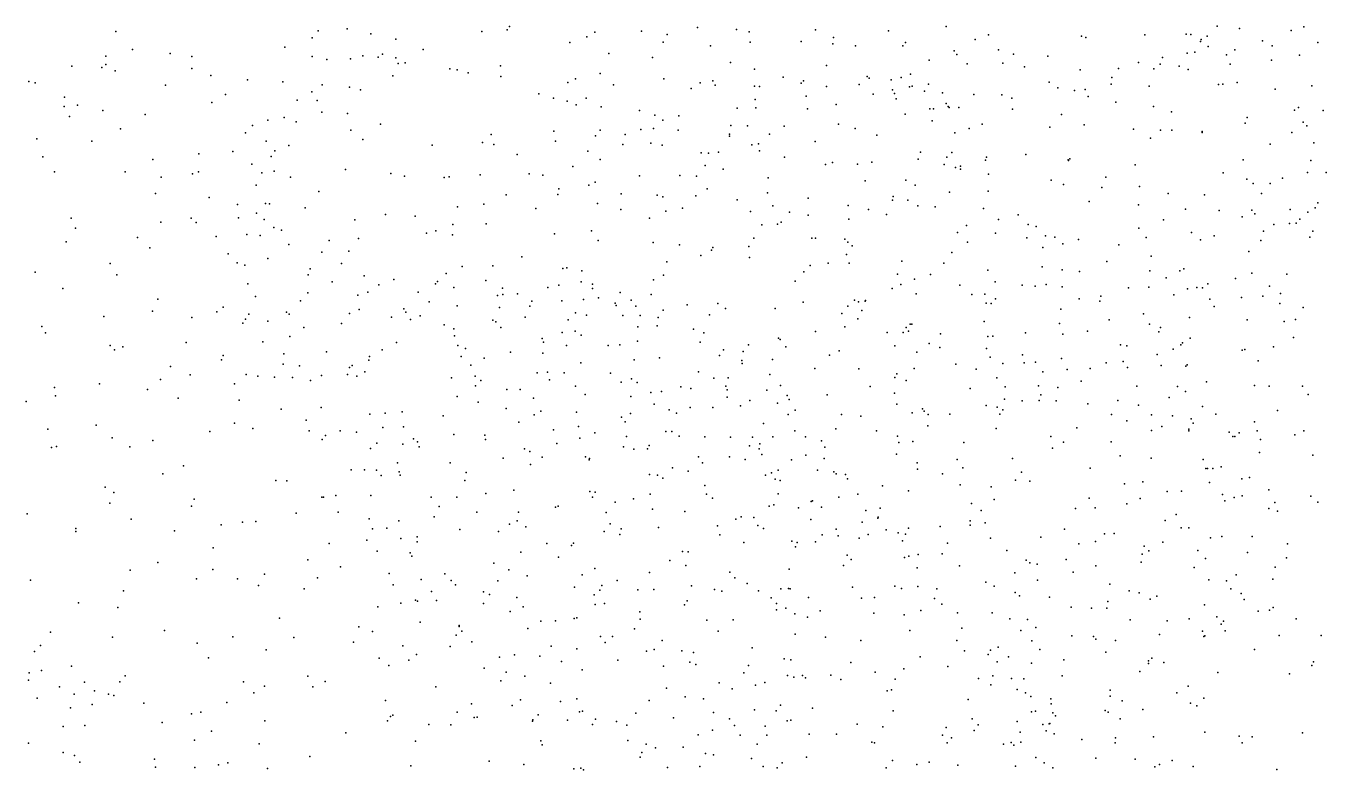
# Model space of a CAD drawing. Header units: metres. Extents: x -24.3 to 24.3, y -27.7 to 27.7.
# Drawn here: x 5.89 to 11.93, y 6.93 to 10.39 of the extents above; entities that cross this region are included whole.
import ezdxf

# ---------------------------------------------------------------- set-up
doc = ezdxf.new("R2010")
doc.units = ezdxf.units.M

msp = doc.modelspace()

# ---------------------------------------------------------------- linework, layer by layer
for p in [(6.3025, 10.3661, -21.8885), (7.2446, 10.3686, 16.9772), (7.3786, 10.3783, -11.4315), (7.4886, 10.3548, 16.4783), (8.006, 10.3656, -13.5168), (8.1234, 10.3745, -11.4415), (8.1343, 10.3894, 14.7328), (8.4945, 10.341, 2.1334), (8.5315, 10.363, -11.4742), (8.7479, 10.3683, -18.921), (8.8679, 10.3525, 2.1103), (9.009, 10.3847, 14.0154), (9.1892, 10.3749, -18.6981), (9.2489, 10.365, 13.8435), (9.5575, 10.3732, -7.8017), (9.8967, 10.3689, -20.8407), (10.1649, 10.3897, 13.0238), (10.3615, 10.3513, 12.087), (10.7941, 10.3445, 0.1056), (11.0892, 10.3508, 8.3559), (11.2813, 10.3539, 2.6908), (11.3035, 10.3527, 12.3289), (11.3793, 10.3441, 8.4055), (11.4259, 10.3916, 12.6329), (11.53, 10.3807, 13.6751), (11.7699, 10.3712, 14.7666), (11.828, 10.388, 0.6183), (6.3813, 10.2818, -21.0714), (7.0893, 10.2935, 2.2823), (7.2157, 10.3367, -20.1034), (7.605, 10.33, -12.5737), (7.7327, 10.2818, -11.431), (8.4151, 10.3153, -19.1618), (8.8492, 10.3165, 1.1267), (9.0696, 10.2991, 9.6914), (9.2534, 10.3165, 10.1436), (9.4905, 10.3203, -11.0226), (9.6384, 10.308, 8.9012), (9.6418, 10.3385, -13.729), (9.7433, 10.2989, -20.0796), (9.9643, 10.2997, 2.1825), (9.9756, 10.315, 8.6818), (10.2999, 10.3289, 12.8324), (10.4086, 10.2812, 8.4201), (10.8142, 10.338, -21.9755), (11.3483, 10.3196, 11.8367), (11.3504, 10.3291, 12.8888), (11.3841, 10.2968, -6.2465), (11.5071, 10.2808, 2.8386), (11.6359, 10.3226, -13.4475), (11.681, 10.299, 11.1522), (11.8934, 10.3143, 10.8998), (6.2567, 10.2519, -22.4646), (6.5552, 10.2636, -20.7376), (6.6572, 10.2497, 2.4708), (7.2169, 10.2494, 0.7072), (7.2843, 10.2357, 16.6621), (7.3948, 10.2387, 15.9977), (7.4513, 10.2524, 15.7755), (7.5231, 10.246, 15.392), (7.5429, 10.261, -11.6885), (7.6058, 10.2436, -19.7174), (7.6483, 10.2199, -12.1504), (8.5957, 10.264, -13.7563), (8.7993, 10.2448, 14.0936), (9.1616, 10.2223, 1.042), (10.0856, 10.233, 11.5186), (10.202, 10.2762, -21.3083), (10.2146, 10.2591, 2.2301), (10.4777, 10.261, 0.2063), (10.6385, 10.2517, 12.4933), (11.0593, 10.2222, 12.2142), (11.1711, 10.245, 12.02), (11.286, 10.2656, 13.2379), (11.3222, 10.2697, -13.4466), (11.4685, 10.2581, 14.1411), (11.6781, 10.2323, -6.361), (11.8088, 10.2559, 15.083), (6.0979, 10.2046, -21.4277), (6.2381, 10.1993, -22.7656), (6.2564, 10.2129, 17.82), (6.2999, 10.1832, -0.9239), (6.6571, 10.1945, 0.1608), (6.7444, 10.1612, -20.4431), (7.5914, 10.1605, 2.1629), (7.6155, 10.2168, 14.9992), (7.8565, 10.1923, 14.7062), (7.8909, 10.1884, -12.5241), (7.9415, 10.1741, -19.4216), (8.0923, 10.2056, 14.5407), (8.5556, 10.1714, 1.1063), (9.2734, 10.191, 10.4392), (9.6085, 10.2085, -6.9054), (9.9987, 10.1673, -19.0521), (10.2624, 10.215, 13.1171), (10.428, 10.2184, -13.5452), (10.5301, 10.2024, 12.8123), (10.7878, 10.187, 12.3048), (10.966, 10.1937, 12.4779), (11.1311, 10.1929, -22.1451), (11.1597, 10.2144, 12.982), (11.2482, 10.2047, 13.7458), (11.2909, 10.1891, 11.5137), (11.4859, 10.2138, -22.3026), (5.8985, 10.1341, 2.9573), (5.928, 10.1276, 17.9282), (6.5339, 10.1172, -0.1825), (6.915, 10.141, 17.318), (7.0791, 10.1321, 17.1148), (7.2624, 10.1175, 16.2951), (7.3904, 10.1064, 15.1484), (8.0941, 10.156, -12.7656), (8.4061, 10.1287, -11.8172), (8.4417, 10.1462, -13.3186), (8.6184, 10.1173, 14.1449), (8.8517, 10.1457, 9.3063), (8.9786, 10.1011, -13.6281), (9.0211, 10.1275, -18.5805), (9.0796, 10.1362, 10.202), (9.09, 10.1168, 2.0738), (9.2736, 10.1121, 8.9569), (9.2964, 10.1106, -7.2847), (9.4065, 10.1544, 10.6727), (9.4908, 10.1251, 8.8156), (9.5008, 10.1363, 13.7643), (9.608, 10.1108, 10.9247), (9.7597, 10.1194, 11.0905), (9.7974, 10.1571, 2.1627), (9.807, 10.149, -18.6585), (9.9091, 10.1407, -20.5726), (9.9556, 10.152, -8.747), (9.9941, 10.1082, -19.4519), (10.007, 10.1118, -13.5669), (10.0827, 10.1214, 13.4618), (10.6443, 10.1307, 12.1296), (10.6841, 10.1042, 13.2225), (10.9329, 10.1216, -13.4388), (10.9352, 10.1528, 12.768), (11.1093, 10.1111, 8.5022), (11.4319, 10.1192, 11.235), (11.4516, 10.1213, 14.4265), (11.5188, 10.1285, 8.5669), (11.8664, 10.1126, 3.0871), (6.065, 10.0604, -23.3602), (6.8137, 10.073, 2.3228), (7.1463, 10.047, -20.0081), (7.2145, 10.0847, 15.9122), (7.2389, 10.0445, 15.3037), (7.4416, 10.0942, 14.9063), (8.2701, 10.0767, -12.1012), (8.339, 10.0562, -12.4219), (8.4024, 10.0426, 14.2371), (8.49, 10.0566, -13.025), (9.277, 10.0495, -7.7493), (9.5141, 10.0659, -18.5474), (9.8249, 10.0743, 13.6619), (9.915, 10.0942, 11.2855), (9.9248, 10.0772, 0.5765), (9.9326, 10.0528, -10.4531), (10.0639, 10.0884, 2.1997), (10.1482, 10.0808, -21.0854), (10.2933, 10.0733, 13.2994), (10.424, 10.0721, -21.4986), (10.4702, 10.0556, 11.9299), (10.7618, 10.0916, -6.2182), (10.8111, 10.0958, 8.413), (10.825, 10.0638, 2.4451), (11.6953, 10.0977, 2.9505), (6.0625, 10.0179, 2.7113), (6.1251, 10.0236, -21.1688), (6.2431, 9.9979, -1.6239), (6.4394, 9.9801, -0.6468), (6.7503, 10.0355, 17.4391), (7.2614, 9.991, 2.1599), (7.3799, 9.9847, -19.8222), (8.4449, 10.0245, 2.0763), (8.5612, 10.0159, 9.349), (8.7381, 9.9988, -13.2385), (9.1926, 10.0091, 13.9098), (9.2792, 10.0116, -13.6005), (9.5205, 10.0062, -11.1114), (9.6531, 10.0258, -8.3968), (9.9738, 9.9815, -20.0903), (10.0885, 10.0071, -20.794), (10.1065, 10.0064, -18.7479), (10.1655, 10.0312, 0.4083), (10.174, 10.0179, 8.5539), (10.1796, 10.0124, -9.917), (10.2239, 10.0124, -6.4215), (10.473, 10.0049, 2.282), (10.7009, 9.9797, 0.1351), (10.9542, 10.0368, 13.6133), (11.1297, 10.0172, 11.4925), (11.2129, 9.9929, 14.1616), (11.7854, 9.9996, 10.6176), (11.8042, 10.0123, 8.9025), (11.9185, 9.9993, 0.6378), (6.0869, 9.9705, -22.9179), (6.9392, 9.9292, 17.2266), (7.0107, 9.9538, 2.2157), (7.0867, 9.9663, 15.4967), (7.1425, 9.9454, 15.1127), (7.5345, 9.9344, 2.1168), (8.8103, 9.9765, -11.9288), (8.8477, 9.9536, 8.9964), (8.9217, 9.9737, 2.0776), (9.1631, 9.9289, 8.7445), (9.2405, 9.9269, 10.603), (9.4112, 9.9265, 10.7973), (9.6651, 9.9357, -13.5152), (10.0996, 9.9499, 11.5766), (10.332, 9.9348, 11.7502), (10.647, 9.9206, -13.3959), (10.8071, 9.9314, -21.8139), (11.5564, 9.9403, 2.865), (11.5648, 9.9659, 14.8309), (11.8255, 9.9446, 15.3127), (11.842, 9.9269, 10.2687), (5.9351, 9.8672, -22.6433), (6.1907, 9.8566, 17.8274), (6.3247, 9.9139, -20.916), (6.9069, 9.8953, -20.2948), (7.0019, 9.8564, 17.0148), (7.3958, 9.9078, 14.7582), (7.4525, 9.8633, 0.5809), (8.0482, 9.8874, 14.3554), (8.34, 9.9027, 9.3105), (8.5336, 9.8804, 9.7892), (8.5555, 9.9065, 14.1009), (8.6714, 9.8878, 9.9638), (8.7456, 9.91, 1.0387), (8.8032, 9.9156, 13.9896), (8.9193, 9.9075, 10.2479), (9.1568, 9.8798, 1.004), (9.1569, 9.8886, -7.1416), (9.3436, 9.8891, -8.0292), (9.7419, 9.9151, -10.8179), (9.8424, 9.8847, 2.1688), (10.2055, 9.895, 13.587), (10.2728, 9.9152, -13.4499), (11.0366, 9.9125, 13.9878), (11.115, 9.8695, 2.5889), (11.1623, 9.9074, 8.571), (11.2148, 9.9069, 11.265), (11.3551, 9.9005, 14.5655), (11.3558, 9.8966, 11.0478), (11.7725, 9.8956, -22.2925), (6.6884, 9.7977, 2.2967), (6.847, 9.8076, 17.4266), (7.0429, 9.811, 16.0186), (7.1083, 9.8357, 16.5042), (7.7743, 9.8368, 14.4444), (8.0079, 9.8498, 2.081), (8.0608, 9.8403, 0.8801), (8.3478, 9.8557, 9.5572), (8.4982, 9.8096, 9.0096), (8.6618, 9.8398, 2.0785), (8.7916, 9.847, -12.3617), (8.8443, 9.8369, -18.5962), (9.0259, 9.8021, 10.4243), (9.0603, 9.8004, -13.1289), (9.1061, 9.8055, 13.9252), (9.2612, 9.8384, -18.4481), (9.2918, 9.8433, -11.5), (9.2969, 9.8111, 2.0969), (9.5552, 9.8549, -6.7278), (10.0464, 9.8055, -10.247), (10.1922, 9.8039, -19.5897), (11.6721, 9.8413, 15.0995), (11.8758, 9.8485, 3.0967), (5.963, 9.7834, 17.9296), (6.4756, 9.7708, 17.7426), (6.9361, 9.7483, 0.0251), (7.0259, 9.7846, 16.7997), (8.1691, 9.7939, 9.2107), (8.4293, 9.7381, 0.9608), (8.5555, 9.7708, -18.7564), (9.0435, 9.7423, -12.5597), (9.4137, 9.782, 13.8994), (9.6035, 9.7476, 11.1097), (9.6359, 9.7572, 13.7975), (9.7522, 9.7485, 0.7334), (9.8189, 9.7589, 8.5151), (10.0349, 9.7728, -6.518), (10.1561, 9.7475, -20.0621), (10.1684, 9.7821, -20.5113), (10.2325, 9.7392, -18.6667), (10.3474, 9.7673, -20.9923), (10.3529, 9.7812, 2.2565), (10.5364, 9.7946, 8.4441), (10.7326, 9.7687, -6.2396), (10.7343, 9.7656, 13.8525), (10.741, 9.7738, 2.402), (11.0437, 9.7457, 0.1284), (11.5465, 9.7698, -6.4149), (11.8613, 9.7662, 10.1227), (6.0185, 9.714, 2.5575), (6.346, 9.7131, -1.5271), (6.5145, 9.6891, -0.9012), (6.6603, 9.7043, 17.621), (6.6882, 9.7137, -20.6086), (6.9826, 9.708, 15.0548), (7.039, 9.7168, 16.2601), (7.1149, 9.6879, 14.8708), (7.3712, 9.7235, 14.6351), (7.5825, 9.7058, 14.476), (7.646, 9.694, -19.6758), (7.8299, 9.687, 2.0756), (7.8533, 9.6909, 0.7038), (7.997, 9.7001, -19.3305), (8.226, 9.7041, 2.0748), (8.2896, 9.698, 8.9827), (8.7392, 9.6945, 13.9883), (8.9256, 9.6959, 2.0937), (9.0046, 9.6938, 8.6216), (9.1286, 9.7258, -12.1), (9.3367, 9.6856, -13.1386), (10.2083, 9.734, 8.4534), (10.2324, 9.7252, 11.6437), (10.3624, 9.7032, -19.1629), (10.9079, 9.6893, 14.1892), (11.4532, 9.7095, 2.8238), (11.5639, 9.6794, 0.2406), (11.7293, 9.6842, -6.6588), (11.8455, 9.7101, 9.2305), (11.9318, 9.7098, 9.5755), (6.9565, 9.6507, 15.7501), (7.2466, 9.6219, 2.0955), (8.3628, 9.6342, -18.967), (8.5026, 9.6516, 2.0851), (8.5324, 9.6646, 8.7716), (9.0532, 9.6342, -6.8977), (9.3334, 9.6155, 8.5016), (9.7884, 9.671, 11.3542), (9.9772, 9.6741, 13.8136), (10.0211, 9.6507, 0.5678), (10.1801, 9.6187, -13.341), (10.3599, 9.6228, 13.8141), (10.6542, 9.6745, -21.3944), (10.7108, 9.655, 11.7195), (10.8892, 9.6413, -21.6236), (11.0647, 9.6459, 14.3797), (11.5925, 9.6598, 10.5881), (11.6719, 9.6593, 10.3852), (6.4878, 9.6121, -20.8433), (6.7369, 9.5939, -0.4788), (6.8696, 9.5615, 15.27), (6.999, 9.5657, 17.2854), (7.0172, 9.5652, 16.7365), (8.014, 9.5632, 2.0773), (8.1178, 9.6058, 9.5613), (8.3587, 9.6075, 9.8269), (8.543, 9.5659, 14.0223), (8.6541, 9.6108, 10.1019), (8.8208, 9.6052, -7.2001), (8.8473, 9.5978, 10.2976), (9.0013, 9.6022, 13.9437), (9.1937, 9.5826, 10.73), (9.3584, 9.5553, 13.8828), (9.5232, 9.5902, 0.8742), (9.7097, 9.5569, 2.146), (9.9148, 9.5812, -18.4006), (9.9191, 9.5992, -8.8838), (9.9871, 9.5819, 11.5991), (10.0338, 9.5559, -10.4344), (10.8298, 9.5761, 2.4736), (11.0593, 9.5596, 2.5877), (11.1982, 9.6119, 11.1578), (11.3662, 9.6057, 10.9242), (11.6316, 9.6125, 8.9863), (11.894, 9.5693, -8.3978), (6.0948, 9.4985, -21.3023), (6.6539, 9.4977, 2.2661), (6.8732, 9.4996, 15.0169), (6.9572, 9.5207, 16.0546), (7.1839, 9.5457, 0.1116), (7.5567, 9.515, 2.0735), (7.6949, 9.5074, 14.3482), (7.8918, 9.5511, 9.2497), (8.2566, 9.5436, 8.7754), (8.6522, 9.5379, 8.6247), (8.7856, 9.4982, -7.6862), (8.8606, 9.5301, 8.556), (8.939, 9.5442, -18.5916), (9.2551, 9.5288, 2.1121), (9.4367, 9.5263, -11.6879), (9.5233, 9.5121, 8.4242), (9.712, 9.4933, -8.6327), (9.8043, 9.539, -10.8841), (9.888, 9.5152, 8.4028), (10.1143, 9.5505, 2.2467), (10.3394, 9.5433, 2.3083), (10.4994, 9.5132, -18.6159), (11.2782, 9.5393, 14.676), (11.4344, 9.534, 8.8224), (11.5417, 9.5035, 2.9038), (11.5861, 9.535, -13.2414), (11.6005, 9.5188, -22.0469), (11.7646, 9.5378, -7.0413), (11.8475, 9.5253, 15.4517), (11.8807, 9.5462, 9.7771), (6.116, 9.4514, 2.4391), (6.5116, 9.4801, -1.2016), (6.6766, 9.4783, 17.7903), (6.9929, 9.4914, -0.1765), (7.0381, 9.4541, 14.8483), (7.0738, 9.4419, 17.0212), (7.4144, 9.4897, 14.4717), (7.7914, 9.4397, 2.0785), (7.8709, 9.4689, 8.9898), (8.026, 9.4723, 8.8228), (8.5161, 9.4392, 10.0352), (9.3081, 9.4672, 10.9206), (9.3812, 9.4708, -12.5121), (9.3975, 9.4796, -12.0377), (10.2602, 9.4643, 8.4446), (10.4089, 9.4916, -20.3016), (10.5471, 9.4683, 8.5122), (10.5841, 9.4594, 11.7187), (11.0607, 9.4515, 0.0645), (11.1757, 9.4895, 8.6741), (11.6415, 9.4377, 10.3907), (11.6886, 9.4687, 15.2729), (11.7627, 9.4738, -8.1396), (11.7936, 9.4744, -7.5685), (11.8097, 9.4926, 9.4281), (11.8713, 9.4382, 0.409), (6.0721, 9.3878, 17.9252), (6.4036, 9.4085, -1.4809), (6.7698, 9.4134, 17.9811), (6.9116, 9.4225, 15.6506), (6.9736, 9.4172, 17.8663), (7.1081, 9.3749, 16.5127), (7.2953, 9.3933, 17.5939), (7.4317, 9.4035, -20.2112), (7.7474, 9.4277, 0.5088), (7.8691, 9.4201, 14.2501), (8.3431, 9.4248, 14.0569), (8.5467, 9.3942, -18.9144), (8.8016, 9.3842, -6.9767), (8.9255, 9.374, 13.9574), (9.2711, 9.4047, 8.4001), (9.5397, 9.4049, -18.3399), (9.5572, 9.4054, 13.9069), (9.6943, 9.4009, -11.1945), (9.7074, 9.387, 8.3879), (10.2182, 9.432, -10.0108), (10.2644, 9.386, 13.944), (10.3951, 9.4283, -6.4959), (10.5401, 9.4064, -20.578), (10.6275, 9.415, -19.0773), (10.6708, 9.4102, 2.4346), (10.7075, 9.3779, -20.9617), (10.7803, 9.3981, 8.5528), (10.9679, 9.3736, 11.3982), (11.0954, 9.4085, 14.5515), (11.3057, 9.4311, -6.6209), (11.3478, 9.3969, -21.7601), (11.4112, 9.4165, 14.8991), (11.6281, 9.3943, -8.4219), (11.8564, 9.4093, -9.275), (6.4609, 9.3595, 18.0324), (6.8262, 9.3323, -0.6171), (7.2608, 9.34, 17.3089), (7.3861, 9.3448, 17.8206), (8.1911, 9.3188, 8.6186), (9.0238, 9.3242, 8.3894), (9.0734, 9.3491, 2.1195), (9.0793, 9.3614, 10.6917), (9.2475, 9.3665, -18.4328), (9.2509, 9.3148, 13.9019), (9.7018, 9.3297, -12.8953), (9.7276, 9.3686, 0.7674), (10.1913, 9.3389, -18.2665), (10.6141, 9.3622, -19.3909), (11.1191, 9.3206, -21.4576), (11.5725, 9.3422, -7.9238), (6.2774, 9.2877, 2.3352), (6.8672, 9.2908, 15.0914), (6.9026, 9.2797, 18.2944), (7.01, 9.3097, 2.134), (7.2065, 9.2627, 18.2988), (7.3525, 9.2872, 18.0741), (7.9139, 9.2739, 9.4894), (8.0564, 9.276, 9.6916), (8.382, 9.2632, 8.5232), (8.4004, 9.2672, -19.1443), (8.4705, 9.2537, 2.1112), (8.8653, 9.2951, 10.4557), (9.5327, 9.2776, 11.2753), (9.6164, 9.2882, 2.1715), (9.714, 9.2892, 11.4712), (9.9583, 9.2975, 11.6899), (10.1537, 9.288, -9.0423), (10.3592, 9.2562, 0.395), (10.6118, 9.272, -20.1783), (10.7048, 9.2584, -13.226), (10.9127, 9.2967, -6.5617), (11.1117, 9.2531, 2.6599), (11.2514, 9.2532, -6.895), (11.2711, 9.2622, 14.8259), (5.9285, 9.2471, -21.615), (6.3076, 9.2338, -21.3116), (6.917, 9.1931, 15.5561), (7.1981, 9.2346, 17.0188), (7.3095, 9.2017, 18.6237), (7.4579, 9.2295, 18.3863), (7.596, 9.212, 17.6609), (7.7902, 9.1918, 18.7721), (7.7985, 9.2027, 17.8551), (7.8395, 9.2408, 18.1147), (8.0237, 9.2074, -19.7226), (8.4671, 9.2023, 14.0235), (8.804, 9.2113, 2.1245), (8.85, 9.2322, -7.961), (9.4628, 9.2042, 8.3674), (9.5024, 9.2489, -6.7009), (9.9392, 9.2375, 8.3923), (10.0184, 9.2145, -10.6361), (10.0926, 9.2367, 14.0004), (10.3924, 9.2019, 8.5174), (10.7854, 9.2506, 14.3338), (11.1886, 9.2199, -13.2245), (11.3829, 9.1924, 0.0027), (11.5111, 9.2175, -8.891), (11.5869, 9.2424, 10.5008), (11.7503, 9.2371, 10.0441), (6.0562, 9.1705, 18.1556), (6.952, 9.1339, 18.5663), (7.1968, 9.1514, 2.1005), (7.4283, 9.1398, 18.9043), (7.4748, 9.1535, 17.1782), (7.5268, 9.1876, 0.1856), (7.7096, 9.1538, 19.0715), (7.8758, 9.1752, 14.235), (8.0776, 9.1383, 0.5896), (8.1016, 9.1725, 18.9658), (8.1029, 9.1429, 19.2755), (8.1718, 9.1461, 2.1126), (8.3127, 9.1761, 18.8929), (8.3635, 9.1871, 18.655), (8.5196, 9.1906, 10.1289), (8.5201, 9.1706, 18.814), (8.649, 9.1523, 0.8724), (8.7928, 9.1433, 19.1168), (9.9135, 9.1706, -8.746), (9.9535, 9.1896, 2.2916), (10.0251, 9.1459, -6.6318), (10.2284, 9.1857, -13.1809), (10.284, 9.1432, -9.8582), (10.3444, 9.1447, 11.8279), (10.5185, 9.1863, 2.4084), (10.5788, 9.1819, 14.2536), (10.6296, 9.1888, 11.6996), (10.7052, 9.1782, 8.5895), (10.8844, 9.1346, -18.9784), (11.0131, 9.1746, 14.6048), (11.1072, 9.1778, 8.7417), (11.2233, 9.1411, -7.4018), (11.2876, 9.1689, 2.7783), (11.3305, 9.1757, -8.0649), (11.3579, 9.174, -8.4185), (11.6377, 9.1346, 3.0077), (11.6684, 9.181, 9.3394), (11.7204, 9.1469, 9.5516), (6.4985, 9.1206, -1.2902), (6.803, 9.0846, 2.1476), (7.1614, 9.1137, 18.7854), (7.4355, 9.0732, -20.6152), (7.6426, 9.076, 2.1041), (7.761, 9.1084, 17.4337), (7.8909, 9.0909, 19.4018), (8.0881, 9.0825, 14.1468), (8.2279, 9.0888, 17.8888), (8.2386, 9.1127, -19.5179), (8.3769, 9.1139, 18.2655), (8.4788, 9.1196, 19.4951), (8.5481, 9.1277, -7.618), (8.6251, 9.1025, -18.9913), (8.6309, 9.0918, 19.7812), (8.6993, 9.1169, 19.4903), (8.7213, 9.0882, 8.3361), (8.849, 9.07, 18.9098), (8.9603, 9.0948, 13.9523), (9.1025, 9.1017, -18.5731), (9.1382, 9.0785, -8.2061), (9.3705, 9.0781, 11.1802), (9.4999, 9.1069, -18.309), (9.7085, 9.0891, -12.3095), (9.7392, 9.1167, -12.6078), (9.7568, 9.1081, 8.3773), (9.7884, 9.1127, -11.3968), (9.79, 9.1154, 11.6174), (10.3517, 9.1031, 14.1478), (10.3749, 9.1009, -9.2375), (10.3946, 9.1226, -6.6781), (10.698, 9.075, 2.5036), (10.784, 9.1225, -19.6253), (10.8806, 9.1127, -20.6601), (11.3908, 9.1217, 10.8246), (11.411, 9.0867, 14.9508), (11.5383, 9.1283, -21.6115), (11.7178, 9.1016, 9.871), (11.825, 9.0823, 0.2076), (6.2474, 9.0408, 18.2953), (6.4737, 9.0654, 2.1861), (6.6563, 9.0359, 18.6057), (6.7734, 9.0627, -0.8597), (6.8941, 9.0099, 18.8383), (6.906, 9.0277, 15.2425), (6.9221, 9.0514, 14.9713), (7.0098, 9.0189, 15.8809), (7.0972, 9.0604, 16.1034), (7.1095, 9.0514, 14.7609), (7.3896, 9.0543, 16.9633), (7.5846, 9.0368, 19.3009), (7.6513, 9.0603, 8.9724), (7.6735, 9.0259, 9.3412), (7.7178, 9.0443, -20.3512), (8.056, 9.0239, 19.6819), (8.0701, 9.0156, 17.4561), (8.2063, 9.0377, 17.659), (8.4062, 9.0256, 19.9411), (8.4408, 9.0575, -7.2572), (8.4921, 9.0462, 18.0702), (8.6613, 9.0454, 18.3378), (8.7412, 9.0451, -6.8779), (8.8261, 9.0352, 18.6598), (9.0642, 9.0479, 8.3444), (9.6797, 9.0553, 2.2478), (9.7537, 9.0305, -11.9128), (9.7736, 9.0688, 13.9399), (10.3423, 9.0167, 2.413), (10.9225, 9.0248, -19.2733), (11.0831, 9.0533, 11.2566), (11.2968, 9.0356, -21.2667), (11.5645, 9.0252, 10.5121), (11.7368, 9.0166, -13.2938), (11.7899, 9.0261, -9.4586), (5.9593, 8.9935, 2.3027), (5.9764, 8.9639, -1.8101), (7.177, 8.9895, 19.0931), (7.352, 9.0081, 16.6173), (7.8308, 9.0016, 9.5651), (7.8755, 8.9826, 17.2469), (7.8778, 8.9511, 14.2425), (8.0934, 8.9887, 9.8348), (8.3787, 8.9669, 0.7703), (8.4397, 8.9723, -19.3352), (8.4679, 8.9541, 17.6901), (8.7308, 8.993, 13.9502), (8.8215, 8.997, 19.9227), (8.9901, 8.9815, 19.4032), (9.0382, 8.9644, 18.9429), (9.5578, 8.9708, 11.4608), (9.6935, 8.9923, 0.8171), (9.8903, 8.9661, 11.7655), (9.9654, 8.9666, 8.421), (9.9792, 8.9897, 0.6963), (9.9904, 8.9717, 2.3566), (9.998, 9.0043, -12.8944), (10.0061, 9.0053, -18.122), (10.1395, 8.9605, 11.9162), (10.3814, 8.9493, -18.042), (10.5344, 8.9654, 0.3141), (10.6925, 9.0084, -6.9312), (10.7085, 8.9585, 8.635), (10.8229, 8.9721, 14.4542), (11.1105, 9.0057, -7.856), (11.1548, 8.9688, -8.2467), (11.1626, 8.989, 14.7286), (6.2767, 8.906, 18.4657), (6.3349, 8.8995, 2.2232), (6.6305, 8.9197, -21.4727), (6.9866, 8.9229, -21.2375), (7.1121, 8.9478, -0.4078), (7.6081, 8.9201, 16.9337), (7.894, 8.9064, 8.6615), (7.9293, 8.8919, 19.8613), (8.2856, 8.9376, 14.0695), (8.2919, 8.9206, 17.4955), (8.3995, 8.905, 10.1248), (8.5933, 8.9055, 10.3013), (8.6474, 8.9086, 2.1903), (8.7301, 8.9263, 17.8728), (9.0202, 8.9215, 18.666), (9.2455, 8.9096, 11.1006), (9.3853, 8.9398, 2.2387), (9.3925, 8.9329, 13.8788), (9.4186, 8.9, 0.9325), (9.9258, 8.9048, -11.1742), (10.0862, 8.9154, -10.6307), (10.1352, 8.8965, -6.8042), (10.3523, 8.892, -13.0142), (10.3595, 8.947, 11.9211), (10.9759, 8.9085, -19.8668), (11.006, 8.9049, -20.3706), (11.2567, 8.9081, 8.9634), (11.2647, 8.9184, 11.0193), (11.3007, 8.9398, -8.8809), (11.6874, 8.9, 0.0048), (11.7804, 8.9428, 15.3329), (6.2969, 8.8858, -1.5615), (6.7952, 8.8397, 2.181), (6.8017, 8.8593, 19.0586), (7.0839, 8.8673, 19.2777), (7.2824, 8.8769, 19.4066), (7.4805, 8.8378, 9.2449), (7.4834, 8.8539, 16.7354), (7.5416, 8.8856, 19.5833), (7.9093, 8.855, 2.1478), (8.016, 8.8471, 0.4973), (8.1387, 8.8751, 2.1601), (8.2891, 8.87, 20.143), (8.7142, 8.8385, 20.3976), (8.8322, 8.8484, -18.8853), (9.1105, 8.859, 20.3271), (9.1299, 8.886, 19.8008), (9.2145, 8.8367, 20.1078), (9.2203, 8.8785, 19.288), (9.3571, 8.8403, 8.3686), (9.6231, 8.8614, 13.8749), (9.6676, 8.8804, 11.6514), (10.0291, 8.8754, 14.0056), (10.3691, 8.8522, 14.1373), (10.5209, 8.862, -9.0633), (10.5803, 8.8283, 14.286), (10.7012, 8.8449, -7.2341), (10.9889, 8.832, 11.5059), (11.1471, 8.8635, -20.667), (11.2217, 8.8885, -0.0776), (11.5416, 8.8842, 9.2873), (11.5545, 8.8864, 2.9815), (11.6162, 8.835, 10.3607), (6.558, 8.8081, 18.8941), (6.6495, 8.77, -1.1056), (6.9095, 8.7705, -21.4848), (7.0821, 8.8192, 14.8041), (7.158, 8.8117, 2.1623), (7.381, 8.7715, 14.4925), (7.3905, 8.8032, 16.3605), (7.4022, 8.8132, -0.0941), (7.4607, 8.7831, 2.1569), (7.954, 8.8149, 17.0598), (8.2629, 8.7788, -19.9343), (8.3115, 8.7812, 17.3282), (8.3882, 8.7789, -19.6542), (8.4664, 8.8256, 8.4002), (8.6031, 8.7778, 17.5875), (9.0131, 8.784, 10.8683), (9.2167, 8.8228, -6.8385), (9.3449, 8.7703, 19.6006), (9.5549, 8.7985, -6.7948), (9.7588, 8.7974, 8.4363), (9.9358, 8.7739, -11.4666), (10.0157, 8.7985, -12.5885), (10.2093, 8.8184, 0.5797), (10.3049, 8.796, 8.552), (10.4281, 8.8219, -9.6985), (10.5284, 8.8249, 2.4767), (10.6149, 8.7829, 11.9075), (10.7282, 8.7945, -7.6179), (10.8345, 8.7991, 11.7083), (10.9094, 8.8244, 8.7519), (11.0082, 8.8037, 14.6269), (11.165, 8.813, -18.9069), (11.2795, 8.8101, -13.2485), (11.2866, 8.8163, 2.8208), (6.0184, 8.7104, 2.2829), (6.2278, 8.7276, 18.6745), (6.5106, 8.7474, 2.2243), (6.8551, 8.7281, 19.3084), (6.9633, 8.7636, 15.3545), (7.0408, 8.7578, 15.6247), (7.1245, 8.7565, 19.5324), (7.2086, 8.7429, -21.3283), (7.2602, 8.7657, 16.0591), (7.4234, 8.763, 19.7495), (7.8643, 8.7553, -20.6634), (7.974, 8.7632, 9.8225), (7.9762, 8.7188, 20.2045), (8.0007, 8.7423, 14.2), (8.3195, 8.746, 2.2075), (8.4404, 8.7167, 14.0161), (8.6538, 8.7352, -6.9637), (8.7018, 8.7515, 8.3649), (8.7281, 8.7333, -7.8494), (8.9309, 8.7137, 0.9592), (9.084, 8.7532, 13.8632), (9.1397, 8.7164, 18.1881), (9.1505, 8.7559, -8.1177), (9.3945, 8.7198, 2.2966), (9.8113, 8.7152, 13.8931), (9.9265, 8.757, 11.9446), (9.9785, 8.7437, -12.1315), (10.4007, 8.7551, -7.1814), (10.4399, 8.7128, 12.0319), (10.5953, 8.7186, -8.6235), (10.685, 8.7107, -8.017), (10.7929, 8.7399, -8.4009), (11.0523, 8.7168, -17.9187), (11.2405, 8.7154, 11.1229), (11.3764, 8.7364, 10.9055), (11.5996, 8.7192, 9.5387), (11.6676, 8.7171, 9.9992), (11.8218, 8.7171, -21.3883), (6.0221, 8.6714, -1.654), (6.45, 8.7005, -21.8427), (6.5928, 8.6611, 19.1041), (6.8773, 8.6518, -0.8158), (7.8903, 8.6683, 8.6337), (8.1212, 8.701, -20.3139), (8.1837, 8.7018, 10.0226), (8.2458, 8.661, 14.0995), (8.4867, 8.6781, 10.2866), (8.6983, 8.6689, 10.5291), (8.7919, 8.6875, 13.8807), (8.8416, 8.6914, 17.7121), (8.9774, 8.7052, 20.6056), (9.1464, 8.6658, -18.593), (9.1469, 8.6989, 2.283), (9.2524, 8.65, 18.4068), (9.3304, 8.6981, 20.3683), (9.426, 8.6738, 11.5526), (9.4356, 8.6545, 19.8698), (9.6118, 8.6759, 11.8573), (9.9251, 8.6842, -6.9607), (10.2775, 8.7063, 2.4656), (10.4357, 8.656, 0.4496), (10.5182, 8.649, -8.3133), (10.5983, 8.6492, -13.0617), (10.6053, 8.6756, 8.6826), (10.6773, 8.648, 0.2692), (10.9635, 8.65, -8.8518), (11.202, 8.6643, -19.2179), (11.2784, 8.6913, -18.5235), (11.8489, 8.6782, 3.199), (5.8852, 8.6451, 18.4464), (7.0719, 8.6089, 15.1461), (7.2578, 8.6178, 19.841), (7.4851, 8.5865, 9.2061), (7.5562, 8.5911, 20.1207), (7.6353, 8.5971, 2.2146), (7.9876, 8.6418, 2.2163), (8.1179, 8.6135, 16.9613), (8.2805, 8.5998, 8.4508), (8.4451, 8.5961, 17.2368), (8.6972, 8.5893, -19.2068), (8.8073, 8.6324, 20.7487), (8.8768, 8.6071, 2.2862), (8.9108, 8.5916, -6.9161), (8.9742, 8.6181, 8.4361), (9.0801, 8.6172, 11.0997), (9.2088, 8.6259, 20.6572), (9.3808, 8.6372, 19.0327), (9.4634, 8.6046, 20.0808), (9.9352, 8.6327, 8.5588), (10.0065, 8.5921, -11.707), (10.0556, 8.6109, 12.1769), (10.0631, 8.6007, 2.457), (10.1819, 8.5862, 8.6369), (10.3507, 8.6274, -12.8205), (10.4019, 8.6196, -17.8556), (10.4147, 8.5865, 14.1297), (10.4283, 8.6065, -7.6467), (10.8235, 8.6337, 2.6325), (11.06, 8.629, 0.0047), (11.3578, 8.6227, 9.1603), (11.706, 8.6038, -21.1142), (6.2115, 8.5349, -22.2709), (6.8545, 8.5445, 2.2204), (7.1885, 8.5587, 2.2067), (7.6405, 8.5274, 9.6243), (7.8248, 8.579, 14.2826), (8.178, 8.549, 20.6317), (8.2483, 8.5828, 0.665), (8.4555, 8.5297, -19.8621), (8.6545, 8.5724, 2.2782), (8.6728, 8.5514, 0.8975), (9.3155, 8.5427, -6.8835), (9.4305, 8.5847, 20.5372), (9.6778, 8.5843, 13.7621), (9.7676, 8.5775, 2.3922), (10.0794, 8.5318, -11.2952), (10.0809, 8.5851, -8.0749), (10.9345, 8.5855, 14.5743), (11.0058, 8.5555, 11.5915), (11.1204, 8.584, 14.733), (11.1678, 8.5294, 2.8137), (11.2185, 8.5793, -19.5603), (11.3042, 8.5652, -20.2798), (11.3136, 8.5453, -18.9089), (11.4192, 8.5861, 14.9853), (11.5997, 8.5505, 3.0484), (5.9862, 8.5166, 18.6786), (6.2863, 8.4768, -1.4126), (6.7403, 8.5059, -21.9765), (6.9395, 8.5193, 19.6005), (7.2015, 8.5093, -0.3988), (7.2627, 8.4689, 15.7805), (7.2776, 8.4869, 14.7497), (7.3472, 8.5093, 20.0579), (7.4227, 8.5021, -0.1443), (7.5451, 8.5244, 9.41), (7.6873, 8.4716, 0.1047), (7.8755, 8.4914, 9.8479), (8.02, 8.4893, 8.5765), (8.0224, 8.4687, -20.9527), (8.3389, 8.5139, 20.7915), (8.4609, 8.4749, 14.0171), (8.5306, 8.499, 20.9503), (8.6781, 8.4818, -7.1791), (8.8613, 8.5064, 17.5097), (8.8898, 8.5056, 10.9327), (8.9231, 8.4835, -7.8045), (9.0432, 8.4811, 13.7907), (9.162, 8.4787, 17.8702), (9.264, 8.4793, 8.5414), (9.3587, 8.4805, 18.5456), (9.4609, 8.5091, 2.3564), (9.511, 8.4815, 19.3205), (9.6524, 8.5181, 12.0645), (9.8417, 8.509, 12.1845), (9.9387, 8.4844, -18.0719), (10.3979, 8.5196, 8.7201), (10.6522, 8.482, 2.5859), (10.7727, 8.5221, 11.886), (11.1202, 8.5109, 11.4), (11.294, 8.5173, -19.8586), (11.294, 8.5091, -9.0844), (11.4811, 8.5027, 10.8026), (11.4992, 8.4832, -13.3543), (11.5073, 8.4822, -20.5854), (11.5278, 8.4992, 9.511), (11.6121, 8.509, 10.3468), (11.6272, 8.4691, 15.0992), (11.7866, 8.4906, -9.3239), (11.8286, 8.5088, 15.2959), (6.0041, 8.4311, -22.7447), (6.027, 8.436, 2.27), (6.3674, 8.4343, 2.2815), (6.4757, 8.4636, 19.1674), (7.487, 8.4274, 16.1258), (7.517, 8.4511, 14.5309), (7.6386, 8.4468, -21.4781), (7.7061, 8.4585, 16.4364), (7.7134, 8.4352, 8.6942), (8.2038, 8.425, 2.2933), (8.2281, 8.4122, 14.1187), (8.3547, 8.4498, -20.2237), (8.6644, 8.4347, 17.2497), (8.712, 8.4229, 10.7574), (8.7752, 8.4253, 21.0699), (8.7832, 8.4408, 13.8932), (9.2509, 8.4397, 2.3583), (9.2953, 8.4259, 11.6093), (9.2986, 8.448, 18.1593), (9.5847, 8.4626, 19.8454), (9.6007, 8.4328, 20.3322), (9.9451, 8.4542, -7.318), (10.0093, 8.4591, 0.7565), (10.2468, 8.4542, 13.922), (10.6603, 8.4277, 8.8625), (10.7102, 8.4556, 14.3047), (10.9323, 8.4577, 8.9715), (11.6227, 8.4076, 9.986), (6.6172, 8.3462, -22.2819), (7.6133, 8.3605, 2.2872), (7.8586, 8.3596, 20.6087), (8.1051, 8.3816, 10.1147), (8.2323, 8.3524, 16.7736), (8.2867, 8.3863, -20.5151), (8.4874, 8.3879, 8.5), (8.5049, 8.3741, 10.5154), (8.5062, 8.3806, 17.045), (9.0124, 8.3881, 2.3535), (9.0314, 8.3595, 21.1048), (9.157, 8.388, 11.409), (9.2301, 8.3761, 21.0132), (9.3077, 8.3993, 13.7205), (9.4458, 8.3744, 18.7345), (9.5123, 8.3953, 20.8241), (9.598, 8.3797, 19.5183), (9.9343, 8.401, -7.7648), (10.0301, 8.3606, 13.7462), (10.2163, 8.3757, -12.2663), (10.4741, 8.3806, 14.0635), (10.9745, 8.3932, -9.0354), (11.1185, 8.3811, 14.6097), (11.3598, 8.3751, 9.3268), (11.871, 8.3965, 3.2447), (6.5219, 8.3086, -1.153), (7.3969, 8.3277, 2.2878), (7.4604, 8.3268, 20.3493), (7.5158, 8.3263, -21.7958), (7.5369, 8.3014, 9.156), (7.6213, 8.3175, 8.947), (7.6262, 8.3022, 9.7072), (7.9319, 8.3148, 8.6817), (8.7851, 8.3054, -19.28), (8.8218, 8.3025, 0.9626), (8.8475, 8.2889, 8.5854), (8.8929, 8.3371, 17.3443), (8.9652, 8.3209, 11.2005), (9.3241, 8.3029, -7.7209), (9.3528, 8.3132, 8.6509), (9.3695, 8.2847, 11.9073), (9.3838, 8.3258, 1.0363), (9.5666, 8.3263, 2.4119), (9.6432, 8.3184, -7.3007), (9.6541, 8.3086, 12.3095), (9.6962, 8.3066, 20.0343), (9.7064, 8.2858, 20.4569), (10.0314, 8.3302, 12.4696), (10.1478, 8.3091, -11.5906), (10.2425, 8.337, -10.7507), (10.5159, 8.3164, -12.7839), (10.8344, 8.3359, 0.2276), (11.3722, 8.3331, 14.7986), (11.3809, 8.3332, 2.9509), (11.4061, 8.3332, -19.1194), (11.4442, 8.3422, -18.2123), (11.5398, 8.2851, 9.6647), (11.576, 8.2919, 14.9488), (6.2531, 8.2471, 19.148), (7.0469, 8.2782, -0.6211), (7.0979, 8.2769, 20.0536), (7.9266, 8.2784, 14.3016), (8.1535, 8.2333, 0.6021), (8.5077, 8.2275, 16.8814), (8.5327, 8.2243, 0.8852), (9.043, 8.2543, 13.765), (9.3933, 8.2779, -18.4933), (9.8697, 8.2532, 13.6351), (9.99, 8.2295, 8.7993), (10.2305, 8.2578, -11.925), (10.3748, 8.2484, -10.3245), (10.4882, 8.2802, 12.3083), (10.5535, 8.2742, -9.776), (10.9943, 8.2619, 14.4343), (11.0791, 8.2719, 9.1862), (11.1938, 8.2272, 11.3843), (11.2595, 8.2288, -0.0674), (11.3907, 8.2679, 11.0362), (11.6653, 8.2345, -0.2554), (6.2744, 8.1723, -1.3033), (6.2942, 8.2214, -22.7149), (6.6671, 8.1907, 2.2981), (7.2615, 8.2008, 15.332), (7.2682, 8.1999, -0.3599), (7.3267, 8.2076, 14.8432), (7.489, 8.2088, 15.8344), (7.7698, 8.2009, 9.9326), (7.8891, 8.2, 20.7573), (8.0243, 8.2167, 16.4642), (8.5206, 8.2011, 10.6857), (8.6263, 8.1774, -19.9175), (8.7107, 8.1931, 13.9306), (8.7879, 8.2143, 11.047), (9.0504, 8.2139, -7.3613), (9.0776, 8.1963, 11.4891), (9.364, 8.1642, 21.2456), (9.384, 8.2153, 18.0394), (9.5379, 8.1808, 8.7562), (9.543, 8.1832, 13.5763), (9.6657, 8.1998, -18.2383), (9.7549, 8.2151, 8.7706), (10.2824, 8.1709, -17.8158), (10.3886, 8.1899, 8.9225), (10.8299, 8.1952, 9.0963), (11.0055, 8.1699, 2.7984), (11.0682, 8.1942, 11.629), (11.4502, 8.2129, -19.5185), (11.461, 8.184, -9.0473), (11.5052, 8.1992, 10.7384), (11.5413, 8.2066, -20.0031), (11.694, 8.1763, -20.4487), (11.8618, 8.2046, -20.7786), (11.8941, 8.1773, 3.2842), (5.891, 8.1232, 2.1587), (6.6545, 8.1585, 19.6533), (7.1416, 8.1259, 20.2275), (7.3372, 8.1311, 20.4182), (7.7838, 8.1096, 14.4542), (7.8077, 8.1563, 16.2087), (7.9814, 8.1311, 10.1593), (8.1762, 8.1303, 2.3837), (8.348, 8.1545, 10.5326), (8.3601, 8.1586, 21.1021), (8.5842, 8.1297, 21.2589), (8.7985, 8.1453, 17.0444), (8.9496, 8.1338, 21.3599), (9.2118, 8.1082, -18.7781), (9.2708, 8.1061, 8.7589), (9.3416, 8.1588, 2.4382), (9.4782, 8.1513, 18.3657), (9.5859, 8.154, 18.9183), (9.7907, 8.139, 12.5719), (9.8467, 8.1033, 20.4524), (9.8487, 8.1076, 20.715), (9.8584, 8.1485, 2.5183), (10.3286, 8.1381, 12.5248), (10.7667, 8.1477, 2.6917), (10.8589, 8.1505, 14.2567), (11.2353, 8.1196, 2.918), (11.6666, 8.1472, -13.48), (11.7058, 8.136, 3.1632), (6.1169, 8.0548, 19.095), (6.3742, 8.0981, 2.2617), (6.5762, 8.0435, -22.7698), (6.793, 8.0725, 19.8622), (6.8928, 8.084, -22.5311), (6.9536, 8.0879, 2.347), (7.4811, 8.0999, 2.3624), (7.4968, 8.0528, 20.578), (7.5638, 8.0558, 9.3844), (7.6196, 8.0906, 9.7612), (7.9026, 8.0505, 8.8363), (8.1345, 8.0752, 8.743), (8.1702, 8.0902, -21.4085), (8.2097, 8.0627, 14.1935), (8.6026, 8.0771, 10.9095), (8.6532, 8.0525, 16.8303), (8.8269, 8.059, 11.2383), (9.101, 8.067, 11.6821), (9.1867, 8.0979, 21.4413), (9.2888, 8.0686, 12.016), (9.3157, 8.0553, 17.6817), (9.5362, 8.0962, 12.4273), (9.6536, 8.0511, 21.2147), (9.7742, 8.0838, 13.4501), (9.8862, 8.0483, 20.9602), (9.9902, 8.057, 8.9456), (10.1371, 8.0634, 13.5854), (10.2765, 8.0704, 0.7762), (10.2769, 8.0911, -11.3089), (10.3461, 8.0803, -10.6049), (10.7161, 8.0516, 12.1697), (11.1838, 8.0924, 14.4968), (11.2586, 8.0573, -17.8995), (11.2934, 8.0581, 11.2728), (6.1165, 8.0407, -23.1683), (7.2958, 7.9854, -22.4162), (7.471, 8.0004, 14.8661), (7.6293, 8.0085, 14.6671), (7.7041, 7.9921, 15.8456), (7.7043, 8.0153, 20.7535), (8.0832, 8.0414, 10.3413), (8.307, 7.9853, 16.4725), (8.4321, 7.9862, 2.4399), (8.5751, 8.0402, 8.6887), (8.6476, 8.0272, -20.1752), (9.1122, 8.0247, 17.2518), (9.2247, 7.9894, 17.4616), (9.4475, 7.9958, 8.9003), (9.4717, 7.9895, 1.1311), (9.5574, 7.9927, 18.5325), (9.5887, 8.0248, 2.4919), (9.6628, 8.0206, 19.0825), (9.7602, 8.0104, 19.582), (9.8022, 8.0264, 19.8023), (9.9419, 8.034, 12.7953), (9.9625, 7.9978, 13.3381), (9.9765, 8.0281, 0.9685), (10.1708, 7.9862, 12.8703), (10.371, 8.0104, 9.0771), (10.6049, 8.0137, -12.7531), (10.7827, 7.983, -17.7334), (10.8603, 7.9942, -13.0653), (10.9014, 8.0296, -9.152), (10.9461, 8.0318, 11.9219), (11.173, 7.9917, 11.522), (11.3945, 8.012, -18.1709), (11.4475, 8.0181, 11.0026), (11.5877, 8.0177, 10.0343), (11.7524, 7.9829, -20.2015), (6.7564, 7.9644, 2.3797), (7.5178, 7.9496, 15.4508), (7.6717, 7.941, 9.958), (7.6799, 7.9268, 9.0841), (8.1864, 7.9443, -21.6805), (8.3627, 7.9216, 8.7547), (8.4223, 7.9751, 21.2804), (8.9382, 7.9475, -19.3866), (8.9654, 7.9462, 2.476), (9.464, 7.9695, 13.3774), (9.704, 7.9314, 12.8867), (9.991, 7.9264, 20.356), (10.0353, 7.9336, 2.5853), (10.1461, 7.937, 9.095), (10.4477, 7.9522, -12.3591), (11.0761, 7.9355, 14.3046), (11.0866, 7.9726, 9.3913), (11.107, 7.9515, 0.1966), (11.336, 7.9524, 9.6093), (11.5661, 7.9429, 10.5146), (6.37, 7.8615, 2.2947), (6.4979, 7.8961, 19.6541), (6.7539, 7.8633, -0.8334), (7.1957, 7.9086, 2.4326), (7.3474, 7.8765, -0.2426), (8.0613, 7.893, 14.3505), (8.1307, 7.8622, 16.2023), (8.5307, 7.8682, 10.9932), (8.8794, 7.9063, 16.8934), (8.9537, 7.8819, 11.6355), (9.4353, 7.8655, -18.6223), (9.6878, 7.8825, 9.057), (9.723, 7.9105, 13.1932), (9.9714, 7.9196, 13.1167), (10.0303, 7.8723, 20.9635), (10.2264, 7.8816, 13.3158), (10.5373, 7.9073, 9.2305), (10.5543, 7.8952, 0.6809), (10.589, 7.8896, -9.9375), (10.7229, 7.9108, -9.41), (10.8613, 7.8818, 12.09), (11.0719, 7.8989, 11.7468), (11.3193, 7.8735, -8.8957), (11.3707, 7.9146, 14.5368), (11.6958, 7.8754, 14.7506), (11.7483, 7.9187, -8.9918), (5.9065, 7.8144, 2.1384), (6.6783, 7.821, 19.9257), (6.8697, 7.8204, -22.8498), (6.9938, 7.8423, 20.2794), (7.2411, 7.8257, 20.4982), (7.5742, 7.8448, 15.1663), (7.7232, 7.8172, 2.4864), (7.8326, 7.8431, 20.9365), (7.8625, 7.8126, 10.2971), (8.0797, 7.8106, 8.9065), (8.2167, 7.8351, 10.6634), (8.4713, 7.8398, 0.8828), (8.6355, 7.8136, 11.1875), (8.7854, 7.85, 11.3722), (9.159, 7.8512, 13.5701), (9.1814, 7.8245, 2.5234), (10.3497, 7.8057, 13.4884), (10.4841, 7.8482, 12.682), (10.5892, 7.8138, 13.7818), (10.7552, 7.8521, 12.2804), (11.387, 7.8167, 11.1848), (11.4695, 7.811, 9.8643), (11.5139, 7.8397, 3.1014), (11.6844, 7.8193, -19.7174), (6.3385, 7.7645, 19.49), (6.9671, 7.79, 2.4552), (7.1792, 7.7743, -22.7064), (7.5935, 7.7931, 0.0334), (7.771, 7.7623, -22.3095), (7.8823, 7.7934, 14.6145), (8.0126, 7.7596, 0.4955), (8.0407, 7.7472, 21.1417), (8.4371, 7.7813, 2.5204), (8.5283, 7.7459, 21.4782), (8.5546, 7.7681, 8.9241), (8.5629, 7.7897, 16.5025), (8.7311, 7.7692, -20.5947), (8.8057, 7.7706, -20.2365), (8.9806, 7.788, 9.0123), (9.0871, 7.7712, 21.5793), (9.1224, 7.7628, 17.1326), (9.2389, 7.7984, 12.2125), (9.2922, 7.7646, 9.0952), (9.3956, 7.7746, 17.7642), (9.4319, 7.7751, 18.0639), (9.4391, 7.774, 2.5505), (9.7298, 7.7812, 19.2429), (9.9263, 7.7863, -18.2004), (9.9572, 7.7757, 21.2913), (10.0328, 7.7845, 20.1189), (10.1211, 7.7734, 20.5121), (10.3886, 7.7868, -11.3233), (10.4862, 7.7577, 2.6823), (10.5063, 7.7415, -10.2698), (10.9265, 7.7954, 2.8258), (11.0164, 7.7654, 14.1436), (11.0621, 7.7559, -13.2098), (11.1454, 7.7397, -18.0515), (11.4892, 7.7746, -18.9054), (11.5373, 7.7529, 10.0999), (6.1292, 7.7088, 19.2391), (6.3119, 7.6877, -23.2483), (7.5211, 7.6908, 9.4506), (7.6281, 7.7078, 20.8496), (7.6976, 7.7214, 15.0121), (7.7057, 7.7163, 15.4214), (7.7945, 7.7198, 0.2588), (8.0138, 7.7055, 15.9056), (8.1681, 7.7341, -21.9285), (8.1971, 7.6903, 2.5546), (8.5322, 7.7017, 14.1329), (8.5759, 7.7065, -21.3219), (8.9488, 7.6992, 13.7416), (8.9605, 7.718, 11.8393), (9.3509, 7.7326, 13.3722), (9.3762, 7.7055, 12.4834), (9.4196, 7.6839, 21.6523), (9.5242, 7.7343, 18.4732), (9.7716, 7.731, 21.5572), (9.8317, 7.7335, 19.5272), (10.1115, 7.7296, 9.2937), (10.1449, 7.7031, 21.1149), (10.6452, 7.7347, 9.4288), (10.7463, 7.689, -17.9578), (10.8408, 7.6843, 13.9069), (10.9126, 7.6842, 0.5634), (10.9172, 7.7146, 9.5411), (11.1136, 7.7261, 2.9282), (11.3664, 7.6998, 0.2027), (11.5515, 7.7249, 10.421), (11.6868, 7.6877, 3.2115), (7.0643, 7.6376, -0.4836), (7.7186, 7.6195, 9.2463), (8.1378, 7.668, 14.399), (8.2793, 7.6232, 16.1071), (8.348, 7.6256, 14.2832), (8.4347, 7.6355, 16.2664), (8.4468, 7.6386, 11.0822), (8.7409, 7.6668, 13.9523), (8.7416, 7.6334, 11.5473), (9.0519, 7.6279, -19.5847), (9.1743, 7.6303, -19.2817), (9.3757, 7.6767, 1.2535), (9.4618, 7.6578, 18.2555), (9.5203, 7.6425, 13.0941), (9.5785, 7.6714, 18.7363), (9.8289, 7.6603, 2.611), (9.9692, 7.6536, 21.4741), (10.0471, 7.6741, 2.6383), (10.2177, 7.6623, 20.7376), (10.3784, 7.6624, 9.4235), (10.4617, 7.6343, -10.9967), (10.5433, 7.6319, 13.5888), (11.0214, 7.6293, 11.8362), (11.1929, 7.6251, 9.8244), (11.2948, 7.6339, 11.3145), (11.4234, 7.6444, 11.0333), (11.4558, 7.6244, 3.1111), (11.6164, 7.6703, -19.4171), (11.6686, 7.6746, -13.6383), (11.7923, 7.635, 14.66), (5.9996, 7.5725, 19.1047), (6.5289, 7.5797, 19.7831), (7.4331, 7.5981, 2.5762), (7.4974, 7.5757, -22.6517), (7.8859, 7.5594, 21.1114), (7.8999, 7.5995, 2.5874), (7.9003, 7.6038, 10.4988), (7.9127, 7.5773, 14.8293), (8.2194, 7.5899, 9.0105), (8.7155, 7.5876, 9.1295), (9.1041, 7.5771, 13.6376), (9.4634, 7.5633, 9.3241), (9.9962, 7.5798, 19.8612), (10.2377, 7.5911, 20.3845), (10.513, 7.5805, -12.0271), (10.5816, 7.5945, -12.398), (11.1568, 7.5621, 14.118), (11.357, 7.5768, 14.3049), (11.4444, 7.6101, -8.7682), (11.4628, 7.5786, 10.6064), (5.9534, 7.5112, 2.0818), (6.2881, 7.5495, 2.2558), (6.6819, 7.5209, 2.4276), (6.8473, 7.5502, 20.2472), (7.1316, 7.5477, 20.5471), (7.409, 7.5257, 20.7688), (7.6373, 7.5092, 2.6207), (7.8576, 7.5059, 15.3669), (7.9586, 7.5271, 9.1031), (8.3276, 7.5074, 0.8025), (8.5568, 7.5518, -21.6249), (8.5789, 7.5242, 11.3846), (8.6131, 7.5532, 16.3794), (8.8439, 7.5337, 2.6404), (9.2625, 7.5003, 21.7368), (9.6045, 7.5486, 2.6184), (9.7682, 7.5343, 9.4111), (10.2142, 7.5341, 2.6891), (10.4072, 7.5023, -18.2012), (10.5629, 7.5317, 12.6816), (10.7489, 7.5556, -9.4116), (10.8501, 7.5524, 12.1554), (10.8609, 7.5407, -18.1987), (10.9526, 7.5338, 9.7257), (11.3643, 7.5524, -18.6293), (11.3681, 7.5556, 10.041), (11.7133, 7.5578, 0.1419), (11.9087, 7.5578, -8.7567), (5.9255, 7.4832, 23.8029), (6.7334, 7.4532, -23.1764), (7.0029, 7.4898, -23.003), (7.5274, 7.4514, 9.8511), (7.6665, 7.443, 0.1391), (7.7016, 7.4682, 21.0149), (8.0871, 7.4569, 10.8242), (8.1579, 7.4673, 2.6525), (8.2756, 7.4616, 14.4352), (8.447, 7.4944, 2.6478), (8.6381, 7.4417, 14.1777), (8.7718, 7.4843, 21.6101), (8.8063, 7.492, 16.5218), (8.9359, 7.4851, 13.7907), (8.9905, 7.4779, 12.0314), (9.4112, 7.4479, 18.1625), (9.4425, 7.444, 12.9086), (10.0439, 7.4576, 21.6444), (10.2499, 7.4859, 21.3414), (10.3603, 7.4691, 1.0651), (10.3717, 7.4885, 21.0967), (10.4546, 7.4577, 13.1239), (10.6005, 7.492, -10.0212), (10.7122, 7.4441, 9.723), (10.9079, 7.4795, -9.1158), (11.1063, 7.4391, 2.9749), (11.122, 7.4517, -13.3033), (11.5993, 7.4922, 14.4297), (5.9002, 7.3837, 24.5121), (5.9578, 7.3948, 18.9688), (6.0962, 7.4147, 23.9862), (7.5725, 7.4177, 10.2519), (8.0168, 7.405, 15.4787), (8.1191, 7.386, 21.366), (8.3757, 7.4356, 9.1081), (8.4723, 7.3974, 16.1298), (8.85, 7.4144, 9.3184), (8.9723, 7.4323, -20.5671), (9.0002, 7.4218, 21.7028), (9.2233, 7.3842, 12.4283), (9.2454, 7.4181, 17.1985), (9.7213, 7.4309, 21.7513), (9.8349, 7.3871, 19.3924), (9.968, 7.4022, 19.6605), (10.1731, 7.4123, 9.6247), (10.4029, 7.4352, 20.7234), (10.5626, 7.4281, -10.5313), (11.0662, 7.3902, 0.6625), (11.1062, 7.4261, 9.9559), (11.1778, 7.4314, 11.4937), (11.4283, 7.3847, 10.8307), (11.7619, 7.3791, -19.4658), (11.8652, 7.417, -13.7691), (11.8739, 7.4347, 14.5853), (5.8974, 7.3497, -1.2724), (6.0415, 7.3176, 24.6674), (6.1566, 7.3399, 24.3266), (6.3216, 7.3413, 24.0433), (6.3459, 7.3701, 19.4557), (6.897, 7.3409, 2.4875), (6.9948, 7.3215, 20.4226), (7.1959, 7.3676, -0.3198), (7.2192, 7.3177, 20.6547), (7.2768, 7.3439, -22.9005), (7.7912, 7.3183, 9.3506), (8.094, 7.347, 14.8801), (8.2059, 7.3677, 14.6787), (8.3252, 7.3357, -22.0896), (9.1098, 7.337, -20.121), (9.278, 7.3259, 13.4253), (9.3215, 7.3378, 17.4745), (9.4271, 7.3716, 13.2347), (9.456, 7.3627, 18.3985), (9.4968, 7.3718, 21.8298), (9.5104, 7.3596, 9.5313), (9.6294, 7.3722, 18.9553), (9.6753, 7.3523, -18.876), (9.9272, 7.3542, -18.6168), (10.3158, 7.3576, 20.1441), (10.3724, 7.3279, 21.4409), (10.3822, 7.37, 20.4035), (10.4691, 7.3574, 2.7592), (10.5268, 7.3557, -11.2969), (10.705, 7.3694, 13.6312), (11.2908, 7.3222, 10.2177), (5.9367, 7.265, -23.6318), (6.1096, 7.2836, 23.4291), (6.2037, 7.3002, -23.479), (6.2682, 7.2837, 19.2644), (6.2936, 7.2777, 23.7805), (6.9445, 7.2899, -0.508), (8.1854, 7.2581, 2.7459), (8.4475, 7.262, 14.4159), (8.8637, 7.3119, -21.2501), (8.9509, 7.2717, 2.7425), (9.0358, 7.2629, 16.7242), (9.1701, 7.3093, 16.9875), (9.8911, 7.3005, 21.7969), (9.9102, 7.3041, 9.6708), (10.2675, 7.2595, -18.5305), (10.4957, 7.3063, 9.8063), (10.5345, 7.2902, 12.6044), (10.5591, 7.2729, 20.6665), (10.6516, 7.2625, 1.0302), (10.9272, 7.3031, 2.9123), (10.9284, 7.2751, 13.7986), (11.2379, 7.2908, -18.7763), (11.3639, 7.2654, 3.1296), (6.0918, 7.2203, 23.2122), (6.1924, 7.2356, 24.9046), (6.4339, 7.2424, 24.4165), (6.6984, 7.2004, -0.7039), (6.8196, 7.246, 20.0944), (7.5571, 7.2551, 2.6753), (7.8899, 7.2002, 2.7528), (7.9569, 7.2391, 0.4628), (8.146, 7.2318, 15.0762), (8.3715, 7.2504, 15.8425), (8.4602, 7.2017, 11.263), (8.4734, 7.2048, 21.571), (8.7217, 7.1965, -21.7136), (8.7844, 7.2544, 14.1577), (9.0831, 7.1983, 21.7756), (9.2731, 7.2117, 17.2896), (9.374, 7.2064, 12.4481), (9.3944, 7.2338, 18.2138), (9.5438, 7.219, 13.0818), (9.9189, 7.207, 19.4942), (10.5613, 7.2015, -11.7333), (10.5807, 7.2052, -12.1427), (10.654, 7.2398, 12.3173), (10.6605, 7.1972, 9.9539), (10.9046, 7.2079, -13.0873), (10.9179, 7.2004, 11.7511), (10.9834, 7.2536, 10.0316), (11.0798, 7.2135, 11.4553), (11.3022, 7.2419, 11.0664), (11.3316, 7.2294, 10.6377), (6.1589, 7.1382, 18.9846), (6.5193, 7.1522, 23.8924), (6.6555, 7.1927, 2.3478), (6.9957, 7.1603, -23.119), (7.5661, 7.1598, -22.7779), (7.5806, 7.1803, 10.09), (7.591, 7.1862, 10.3106), (7.759, 7.1434, 21.1234), (7.861, 7.1411, -22.6063), (7.9697, 7.175, 10.7629), (7.9833, 7.1767, 9.3596), (8.2409, 7.1584, 15.4885), (8.2433, 7.1642, 9.3242), (8.2675, 7.1877, 0.7909), (8.4046, 7.1628, 14.6217), (8.5208, 7.1433, 2.8052), (8.5344, 7.1676, -21.9466), (8.6313, 7.1578, 16.1097), (8.6799, 7.1395, 9.4642), (8.8975, 7.1742, 16.4333), (9.1578, 7.1691, 2.7441), (9.1808, 7.1383, 12.1728), (9.4248, 7.1603, 2.7196), (9.4425, 7.1636, -19.5109), (9.7507, 7.1446, 2.6779), (10.2856, 7.1692, 12.9344), (10.3139, 7.1418, 12.4945), (10.4961, 7.1575, 13.4003), (10.6148, 7.1425, -10.2261), (10.6445, 7.1457, 13.6596), (10.647, 7.1483, -12.4659), (10.6732, 7.1829, 21.1454), (10.9739, 7.169, -8.9991), (6.0577, 7.1338, 25.1506), (6.7486, 7.1117, 19.9223), (7.3721, 7.1045, 2.6916), (9.0113, 7.0958, 11.8736), (9.0776, 7.1166, 13.8615), (9.2062, 7.0935, 17.0357), (9.3231, 7.1348, 17.7566), (9.3315, 7.0934, 13.6604), (9.5283, 7.0987, 1.4756), (9.6543, 7.0977, 12.7817), (9.8712, 7.1326, 9.8326), (10.1474, 7.0939, 21.8714), (10.1649, 7.1293, 2.7602), (10.19, 7.0817, 19.796), (10.2961, 7.1149, 1.2962), (10.5098, 7.1078, 21.596), (10.6309, 7.1131, 12.1059), (10.6678, 7.1002, -9.9067), (10.9526, 7.0812, 10.2206), (11.1299, 7.0864, 13.9719), (11.3683, 7.1075, 0.6679), (11.5283, 7.0895, -8.4663), (11.5882, 7.086, -19.1916), (11.8227, 7.1044, -8.3513), (5.8966, 7.0567, 22.7066), (6.6682, 7.0699, 24.428), (6.9693, 7.0534, 2.4892), (7.6973, 7.0651, 2.7544), (8.2803, 7.0676, -22.3019), (8.2857, 7.0493, 15.2052), (8.685, 7.0693, 21.6955), (8.7702, 7.0519, 11.5364), (8.8124, 7.0345, 2.8072), (8.9415, 7.0374, 14.0735), (9.2863, 7.0511, 9.7777), (9.8195, 7.0617, 12.9493), (9.8314, 7.0578, 21.9563), (10.1691, 7.0575, 13.3104), (10.4324, 7.0517, 12.2251), (10.4675, 7.0591, 20.0953), (10.4798, 7.0477, 2.8221), (10.513, 7.0616, -18.7452), (10.7956, 7.0734, -9.4197), (10.9504, 7.0578, 0.9834), (11.5412, 7.0572, 14.2319), (6.0583, 7.0128, 18.7712), (6.1105, 6.9991, 22.949), (6.1353, 6.9673, 25.3205), (6.483, 6.9815, 2.2262), (6.7805, 6.9554, 2.3551), (6.8241, 6.9656, 24.2235), (7.2054, 6.9943, 20.6503), (8.0394, 6.9722, 10.8391), (8.2004, 6.9577, 9.5024), (8.7425, 6.9916, 9.613), (8.7497, 7.0131, 14.2917), (9.0454, 7.009, 9.7147), (9.0822, 7.0019, -21.215), (9.2593, 6.9858, -20.609), (9.4026, 6.965, 12.1691), (9.5152, 6.9917, 13.525), (9.9152, 6.976, 19.3927), (10.0283, 6.9572, 12.2831), (10.0862, 6.9685, 19.6293), (10.2189, 6.9538, 10.1547), (10.5822, 6.9891, 1.2192), (10.6206, 6.9644, -11.3584), (10.8612, 6.9862, 2.9359), (11.0437, 6.9822, 10.4899), (11.1566, 6.9576, 3.0835), (11.2167, 6.976, -18.9442), (6.4879, 6.9445, 23.4185), (6.6699, 6.943, 23.6991), (7.0082, 6.9389, 20.3339), (7.6759, 6.9503, 9.8592), (8.4337, 6.9374, 21.5264), (8.4653, 6.9395, 15.5381), (8.4789, 6.9316, 14.8461), (8.8687, 6.9428, 1.2961), (9.0191, 6.9482, 16.544), (9.3146, 6.9473, 18.0423), (9.3784, 6.942, -20.2611), (9.8858, 6.9412, 13.4531), (10.4881, 6.9494, 21.7615), (10.6619, 6.942, 21.6285), (11.1358, 6.9458, -8.746), (11.3143, 6.9475, 14.0993), (11.7035, 6.9332, 0.6311)]:
    msp.add_point(p)

doc.saveas('drawing.dxf')
